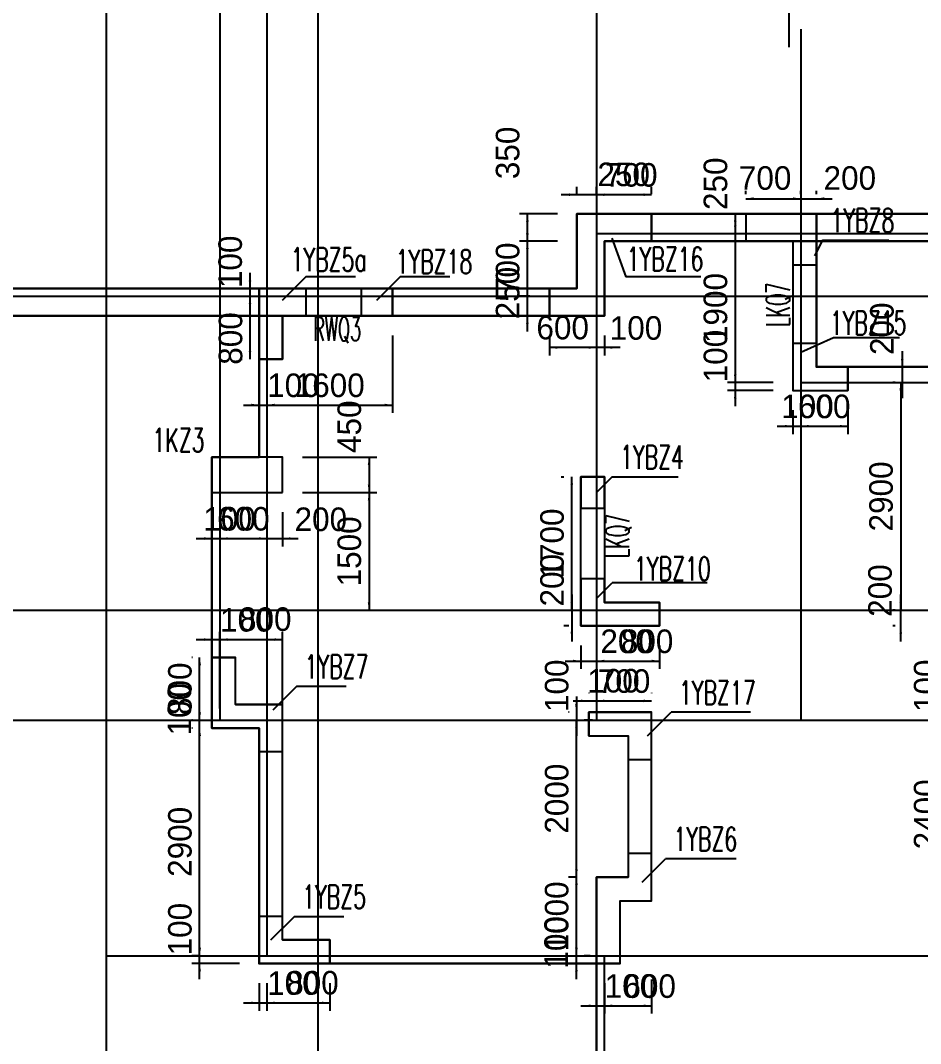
# Model space of a CAD drawing. Extents: x 19107 to 699106, y -67310 to 245688.
# Drawn here: x 600968 to 612435, y 221119 to 234151 of the extents above; entities that cross this region are included whole.
import ezdxf
from ezdxf.enums import TextEntityAlignment as Align

# ---------------------------------------------------------------- set-up
doc = ezdxf.new("R2010")
doc.units = 0
doc.header["$LTSCALE"] = 100
doc.header["$MEASUREMENT"] = 0
for name, color, linetype in [('b边缘构件', 235, 'Continuous'), ('DOTE', 253, 'Continuous'), ('Q-TEXT', 2, 'Continuous'), ('WALL', 3, 'Continuous'), ('wall-主楼', 2, 'Continuous'), ('小尺寸', 4, 'Continuous')]:
    doc.layers.add(name, color=color, linetype=linetype)
doc.layers.add('Select Column Frame Line', color=7, linetype='Continuous', lineweight=0)
doc.layers.add('Select Column Frame Position', color=7, linetype='Continuous', lineweight=0)
doc.styles.get("Standard").update_dxf_attribs({"font": 'standard'})
doc.styles.add('汉字', font='汉字')
doc.dimstyles.get("Standard").update_dxf_attribs({"dimtxt": 300, "dimasz": 100, "dimexe": 100, "dimexo": 250, "dimgap": 100, "dimtad": 0, "dimtoh": 1, "dimdec": 0, "dimdsep": 46, "dimcen": 0.09, "dimclrt": 7, "dimadec": 0, "dimazin": 0, "dimtfac": 1, "dimtdec": 4, "dimtofl": 0, "dimtmove": 0, "dimatfit": 3, "dimfxl": 1, "dimtolj": 1, "dimtzin": 0, "dimarcsym": 0})

# ---------------------------------------------------------------- blocks, each defined once
blk = doc.blocks.new('*D2886')
at = {"layer": '小尺寸', "color": 0, "linetype": 'ByBlock', "lineweight": -2}
for p, q in [((608058, 223238), (607951, 223238)), ((608051, 222238), (608051, 223238)), ((608227, 222238), (608151, 222238))]:
    blk.add_line(p, q, dxfattribs=at)
for points in [[(608051, 223238), (608068, 223138), (608034, 223138)], [(608051, 222238), (608034, 222338), (608068, 222338)]]:
    blk.add_solid(points, dxfattribs=at)
at = {"layer": '小尺寸', "color": 7, "linetype": 'Continuous', "lineweight": -2, "insert": (607801, 222738), "char_height": 300, "width": 690, "attachment_point": 5, "rotation": 90, "style": '汉字'}
blk.add_mtext('1000', dxfattribs=at)
blk = doc.blocks.new('*D595')
at = {"layer": '小尺寸', "color": 0, "linetype": 'ByBlock', "lineweight": -2}
for p, q in [((608408, 221888), (608408, 221500)), ((609008, 221934), (609008, 221500)), ((608408, 221600), (609008, 221600))]:
    blk.add_line(p, q, dxfattribs=at)
for points in [[(608408, 221600), (608508, 221616), (608508, 221583)], [(609008, 221600), (608908, 221583), (608908, 221616)]]:
    blk.add_solid(points, dxfattribs=at)
at = {"layer": '小尺寸', "color": 7, "linetype": 'Continuous', "lineweight": -2, "insert": (608984, 221848), "char_height": 300, "width": 556.67, "attachment_point": 5, "style": '汉字'}
blk.add_mtext('600', dxfattribs=at)
blk = doc.blocks.new('*D924')
at = {"layer": '小尺寸', "color": 0, "linetype": 'ByBlock', "lineweight": -2}
for p, q in [((608308, 225588), (608308, 225584)), ((608308, 225484), (609008, 225484)), ((609008, 225588), (609008, 225584))]:
    blk.add_line(p, q, dxfattribs=at)
for points in [[(608308, 225484), (608408, 225500), (608408, 225467)], [(609008, 225484), (608908, 225467), (608908, 225500)]]:
    blk.add_solid(points, dxfattribs=at)
at = {"layer": '小尺寸', "color": 7, "linetype": 'Continuous', "lineweight": -2, "insert": (608658, 225734), "char_height": 300, "width": 566.67, "attachment_point": 5, "style": '汉字'}
blk.add_mtext('700', dxfattribs=at)
blk = doc.blocks.new('*D5247')
at = {"layer": '小尺寸', "color": 0, "linetype": 'ByBlock', "lineweight": -2}
for p, q in [((604008, 221888), (604008, 221537)), ((604108, 221888), (604108, 221537)), ((603808, 221637), (604308, 221637))]:
    blk.add_line(p, q, dxfattribs=at)
for points in [[(604008, 221637), (603908, 221620), (603908, 221653)], [(604108, 221637), (604208, 221653), (604208, 221620)]]:
    blk.add_solid(points, dxfattribs=at)
at = {"layer": '小尺寸', "color": 7, "linetype": 'Continuous', "lineweight": -2, "insert": (604446, 221887), "char_height": 300, "width": 476.67, "attachment_point": 5, "style": '汉字'}
blk.add_mtext('100', dxfattribs=at)
blk = doc.blocks.new('*D277')
at = {"layer": '小尺寸', "color": 0, "linetype": 'ByBlock', "lineweight": -2}
for p, q in [((604108, 221888), (604108, 221537)), ((604908, 221888), (604908, 221537)), ((604108, 221637), (604908, 221637))]:
    blk.add_line(p, q, dxfattribs=at)
for points in [[(604108, 221637), (604208, 221653), (604208, 221620)], [(604908, 221637), (604808, 221620), (604808, 221653)]]:
    blk.add_solid(points, dxfattribs=at)
at = {"layer": '小尺寸', "color": 7, "linetype": 'Continuous', "lineweight": -2, "insert": (604688, 221891), "char_height": 300, "width": 566.67, "attachment_point": 5, "style": '汉字'}
blk.add_mtext('800', dxfattribs=at)
blk = doc.blocks.new('*D3242')
at = {"layer": '小尺寸', "color": 0, "linetype": 'ByBlock', "lineweight": -2}
for p, q in [((603408, 227888), (603408, 227451)), ((603508, 227888), (603508, 227451)), ((603208, 227551), (603708, 227551))]:
    blk.add_line(p, q, dxfattribs=at)
for points in [[(603408, 227551), (603308, 227535), (603308, 227568)], [(603508, 227551), (603608, 227568), (603608, 227535)]]:
    blk.add_solid(points, dxfattribs=at)
at = {"layer": '小尺寸', "color": 7, "linetype": 'Continuous', "lineweight": -2, "insert": (603632, 227801), "char_height": 300, "width": 476.67, "attachment_point": 5, "style": '汉字'}
blk.add_mtext('100', dxfattribs=at)
blk = doc.blocks.new('*D3566')
at = {"layer": '小尺寸', "color": 0, "linetype": 'ByBlock', "lineweight": -2}
for p, q in [((603508, 227888), (603508, 227451)), ((604108, 227888), (604108, 227451)), ((603508, 227551), (604108, 227551))]:
    blk.add_line(p, q, dxfattribs=at)
for points in [[(603508, 227551), (603608, 227568), (603608, 227535)], [(604108, 227551), (604008, 227535), (604008, 227568)]]:
    blk.add_solid(points, dxfattribs=at)
at = {"layer": '小尺寸', "color": 7, "linetype": 'Continuous', "lineweight": -2, "insert": (603808, 227801), "char_height": 300, "width": 556.67, "attachment_point": 5, "style": '汉字'}
blk.add_mtext('600', dxfattribs=at)
blk = doc.blocks.new('*D3907')
at = {"layer": '小尺寸', "color": 0, "linetype": 'ByBlock', "lineweight": -2}
for p, q in [((604108, 227888), (604108, 227451)), ((604308, 227888), (604308, 227451)), ((603908, 227551), (604508, 227551))]:
    blk.add_line(p, q, dxfattribs=at)
for points in [[(604108, 227551), (604008, 227535), (604008, 227568)], [(604308, 227551), (604408, 227568), (604408, 227535)]]:
    blk.add_solid(points, dxfattribs=at)
at = {"layer": '小尺寸', "color": 7, "linetype": 'Continuous', "lineweight": -2, "insert": (604795, 227795), "char_height": 300, "width": 566.67, "attachment_point": 5, "style": '汉字'}
blk.add_mtext('200', dxfattribs=at)
blk = doc.blocks.new('*D4242')
at = {"layer": '小尺寸', "color": 0, "linetype": 'ByBlock', "lineweight": -2}
for p, q in [((603892, 230938), (603892, 230438)), ((603758, 230738), (603792, 230738)), ((603758, 230638), (603792, 230638))]:
    blk.add_line(p, q, dxfattribs=at)
for points in [[(603892, 230738), (603876, 230838), (603909, 230838)], [(603892, 230638), (603909, 230538), (603876, 230538)]]:
    blk.add_solid(points, dxfattribs=at)
at = {"layer": '小尺寸', "color": 7, "linetype": 'Continuous', "lineweight": -2, "insert": (603642, 231076), "char_height": 300, "width": 476.67, "attachment_point": 5, "rotation": 90, "style": '汉字'}
blk.add_mtext('100', dxfattribs=at)
blk = doc.blocks.new('*D1936')
at = {"layer": '小尺寸', "color": 0, "linetype": 'ByBlock', "lineweight": -2}
for p, q in [((603758, 230638), (603792, 230638)), ((603892, 230638), (603892, 229838)), ((603758, 229838), (603792, 229838))]:
    blk.add_line(p, q, dxfattribs=at)
for points in [[(603892, 230638), (603909, 230538), (603876, 230538)], [(603892, 229838), (603876, 229938), (603909, 229938)]]:
    blk.add_solid(points, dxfattribs=at)
at = {"layer": '小尺寸', "color": 7, "linetype": 'Continuous', "lineweight": -2, "insert": (603646, 230100), "char_height": 300, "width": 566.67, "attachment_point": 5, "rotation": 90, "style": '汉字'}
blk.add_mtext('800', dxfattribs=at)
blk = doc.blocks.new('*D2269')
at = {"layer": '小尺寸', "color": 0, "linetype": 'ByBlock', "lineweight": -2}
for p, q in [((604008, 229588), (604008, 229152)), ((604108, 229588), (604108, 229152)), ((603808, 229252), (604308, 229252))]:
    blk.add_line(p, q, dxfattribs=at)
for points in [[(604008, 229252), (603908, 229236), (603908, 229269)], [(604108, 229252), (604208, 229269), (604208, 229236)]]:
    blk.add_solid(points, dxfattribs=at)
at = {"layer": '小尺寸', "color": 7, "linetype": 'Continuous', "lineweight": -2, "insert": (604446, 229502), "char_height": 300, "width": 476.67, "attachment_point": 5, "style": '汉字'}
blk.add_mtext('100', dxfattribs=at)
blk = doc.blocks.new('*D2585')
at = {"layer": '小尺寸', "color": 0, "linetype": 'ByBlock', "lineweight": -2}
for p, q in [((605708, 230138), (605708, 229152)), ((604108, 229588), (604108, 229152)), ((604108, 229252), (605708, 229252))]:
    blk.add_line(p, q, dxfattribs=at)
for points in [[(604108, 229252), (604208, 229269), (604208, 229236)], [(605708, 229252), (605608, 229236), (605608, 229269)]]:
    blk.add_solid(points, dxfattribs=at)
at = {"layer": '小尺寸', "color": 7, "linetype": 'Continuous', "lineweight": -2, "insert": (604908, 229502), "char_height": 300, "width": 685, "attachment_point": 5, "style": '汉字'}
blk.add_mtext('1600', dxfattribs=at)
blk = doc.blocks.new('*D2906')
at = {"layer": '小尺寸', "color": 0, "linetype": 'ByBlock', "lineweight": -2}
for p, q in [((608308, 230138), (608308, 229885)), ((608408, 230138), (608408, 229885)), ((608608, 229985), (608108, 229985))]:
    blk.add_line(p, q, dxfattribs=at)
for points in [[(608308, 229985), (608208, 229968), (608208, 230002)], [(608408, 229985), (608508, 230002), (608508, 229968)]]:
    blk.add_solid(points, dxfattribs=at)
at = {"layer": '小尺寸', "color": 7, "linetype": 'Continuous', "lineweight": -2, "insert": (608810, 230232), "char_height": 300, "width": 476.67, "attachment_point": 5, "style": '汉字'}
blk.add_mtext('100', dxfattribs=at)
blk = doc.blocks.new('*D611')
at = {"layer": '小尺寸', "color": 0, "linetype": 'ByBlock', "lineweight": -2}
for p, q in [((607708, 230138), (607708, 229885)), ((608308, 230138), (608308, 229885)), ((608308, 229985), (607708, 229985))]:
    blk.add_line(p, q, dxfattribs=at)
for points in [[(607708, 229985), (607808, 230002), (607808, 229968)], [(608308, 229985), (608208, 229968), (608208, 230002)]]:
    blk.add_solid(points, dxfattribs=at)
at = {"layer": '小尺寸', "color": 7, "linetype": 'Continuous', "lineweight": -2, "insert": (607876, 230237), "char_height": 300, "width": 556.67, "attachment_point": 5, "style": '汉字'}
blk.add_mtext('600', dxfattribs=at)
blk = doc.blocks.new('*D945')
at = {"layer": '小尺寸', "color": 0, "linetype": 'ByBlock', "lineweight": -2}
for p, q in [((607426, 230188), (607426, 230838)), ((607458, 230638), (607326, 230638)), ((607458, 230388), (607326, 230388))]:
    blk.add_line(p, q, dxfattribs=at)
for points in [[(607426, 230638), (607409, 230738), (607443, 230738)], [(607426, 230388), (607443, 230288), (607409, 230288)]]:
    blk.add_solid(points, dxfattribs=at)
at = {"layer": '小尺寸', "color": 7, "linetype": 'Continuous', "lineweight": -2, "insert": (607176, 230678), "char_height": 300, "width": 566.67, "attachment_point": 5, "rotation": 90, "style": '汉字'}
blk.add_mtext('250', dxfattribs=at)
blk = doc.blocks.new('*D1285')
at = {"layer": '小尺寸', "color": 0, "linetype": 'ByBlock', "lineweight": -2}
for p, q in [((607808, 231338), (607326, 231338)), ((607426, 230638), (607426, 231338)), ((607458, 230638), (607326, 230638))]:
    blk.add_line(p, q, dxfattribs=at)
for points in [[(607426, 231338), (607443, 231238), (607409, 231238)], [(607426, 230638), (607409, 230738), (607443, 230738)]]:
    blk.add_solid(points, dxfattribs=at)
at = {"layer": '小尺寸', "color": 7, "linetype": 'Continuous', "lineweight": -2, "insert": (607176, 230988), "char_height": 300, "width": 566.67, "attachment_point": 5, "rotation": 90, "style": '汉字'}
blk.add_mtext('700', dxfattribs=at)
blk = doc.blocks.new('*D1605')
at = {"layer": '小尺寸', "color": 0, "linetype": 'ByBlock', "lineweight": -2}
for p, q in [((608058, 231938), (608058, 232032)), ((608308, 231938), (608308, 232032)), ((607858, 231932), (608508, 231932))]:
    blk.add_line(p, q, dxfattribs=at)
for points in [[(608058, 231932), (607958, 231915), (607958, 231948)], [(608308, 231932), (608408, 231948), (608408, 231915)]]:
    blk.add_solid(points, dxfattribs=at)
at = {"layer": '小尺寸', "color": 7, "linetype": 'Continuous', "lineweight": -2, "insert": (608653, 232189), "char_height": 300, "width": 566.67, "attachment_point": 5, "style": '汉字'}
blk.add_mtext('250', dxfattribs=at)
blk = doc.blocks.new('*D4592')
at = {"layer": '小尺寸', "color": 0, "linetype": 'ByBlock', "lineweight": -2}
for p, q in [((608308, 231938), (608308, 232032)), ((609008, 231938), (609008, 232032)), ((608308, 231932), (609008, 231932))]:
    blk.add_line(p, q, dxfattribs=at)
for points in [[(608308, 231932), (608408, 231948), (608408, 231915)], [(609008, 231932), (608908, 231915), (608908, 231948)]]:
    blk.add_solid(points, dxfattribs=at)
at = {"layer": '小尺寸', "color": 7, "linetype": 'Continuous', "lineweight": -2, "insert": (608750, 232182), "char_height": 300, "width": 566.67, "attachment_point": 5, "style": '汉字'}
blk.add_mtext('700', dxfattribs=at)
blk = doc.blocks.new('*D4931')
at = {"layer": '小尺寸', "color": 0, "linetype": 'ByBlock', "lineweight": -2}
for p, q in [((610808, 229188), (610808, 228883)), ((610908, 229188), (610908, 228883)), ((610608, 228983), (611108, 228983))]:
    blk.add_line(p, q, dxfattribs=at)
for points in [[(610808, 228983), (610708, 228966), (610708, 228999)], [(610908, 228983), (611008, 228999), (611008, 228966)]]:
    blk.add_solid(points, dxfattribs=at)
at = {"layer": '小尺寸', "color": 7, "linetype": 'Continuous', "lineweight": -2, "insert": (610994, 229233), "char_height": 300, "width": 476.67, "attachment_point": 5, "style": '汉字'}
blk.add_mtext('100', dxfattribs=at)
blk = doc.blocks.new('*D5258')
at = {"layer": '小尺寸', "color": 0, "linetype": 'ByBlock', "lineweight": -2}
for p, q in [((610908, 229188), (610908, 228883)), ((611508, 229188), (611508, 228883)), ((610908, 228983), (611508, 228983))]:
    blk.add_line(p, q, dxfattribs=at)
for points in [[(610908, 228983), (611008, 228999), (611008, 228966)], [(611508, 228983), (611408, 228966), (611408, 228999)]]:
    blk.add_solid(points, dxfattribs=at)
at = {"layer": '小尺寸', "color": 7, "linetype": 'Continuous', "lineweight": -2, "insert": (611208, 229233), "char_height": 300, "width": 556.67, "attachment_point": 5, "style": '汉字'}
blk.add_mtext('600', dxfattribs=at)
blk = doc.blocks.new('*D286')
at = {"layer": '小尺寸', "color": 0, "linetype": 'ByBlock', "lineweight": -2}
for p, q in [((610208, 231938), (610208, 231981)), ((610908, 231938), (610908, 231981)), ((610208, 231881), (610908, 231881))]:
    blk.add_line(p, q, dxfattribs=at)
for points in [[(610208, 231881), (610308, 231898), (610308, 231865)], [(610908, 231881), (610808, 231865), (610808, 231898)]]:
    blk.add_solid(points, dxfattribs=at)
at = {"layer": '小尺寸', "color": 7, "linetype": 'Continuous', "lineweight": -2, "insert": (610455, 232142), "char_height": 300, "width": 566.67, "attachment_point": 5, "style": '汉字'}
blk.add_mtext('700', dxfattribs=at)
blk = doc.blocks.new('*D3255')
at = {"layer": '小尺寸', "color": 0, "linetype": 'ByBlock', "lineweight": -2}
for p, q in [((610908, 231938), (610908, 231981)), ((611108, 231938), (611108, 231981)), ((610708, 231881), (611308, 231881))]:
    blk.add_line(p, q, dxfattribs=at)
for points in [[(610908, 231881), (610808, 231865), (610808, 231898)], [(611108, 231881), (611208, 231898), (611208, 231865)]]:
    blk.add_solid(points, dxfattribs=at)
at = {"layer": '小尺寸', "color": 7, "linetype": 'Continuous', "lineweight": -2, "insert": (611534, 232142), "char_height": 300, "width": 566.67, "attachment_point": 5, "style": '汉字'}
blk.add_mtext('200', dxfattribs=at)
blk = doc.blocks.new('*D4255')
at = {"layer": '小尺寸', "color": 0, "linetype": 'ByBlock', "lineweight": -2}
for p, q in [((612202, 229938), (612202, 229338)), ((612112, 229738), (612102, 229738)), ((612112, 229538), (612102, 229538))]:
    blk.add_line(p, q, dxfattribs=at)
for points in [[(612202, 229738), (612185, 229838), (612218, 229838)], [(612202, 229538), (612218, 229438), (612185, 229438)]]:
    blk.add_solid(points, dxfattribs=at)
at = {"layer": '小尺寸', "color": 7, "linetype": 'Continuous', "lineweight": -2, "insert": (611945, 230224), "char_height": 300, "width": 566.67, "attachment_point": 5, "rotation": 90, "style": '汉字'}
blk.add_mtext('200', dxfattribs=at)
blk = doc.blocks.new('*D2596')
at = {"layer": '小尺寸', "color": 0, "linetype": 'ByBlock', "lineweight": -2}
for p, q in [((612183, 226238), (612183, 226838)), ((612112, 226638), (612083, 226638)), ((612112, 226438), (612083, 226438))]:
    blk.add_line(p, q, dxfattribs=at)
for points in [[(612183, 226638), (612166, 226738), (612200, 226738)], [(612183, 226438), (612200, 226338), (612166, 226338)]]:
    blk.add_solid(points, dxfattribs=at)
at = {"layer": '小尺寸', "color": 7, "linetype": 'Continuous', "lineweight": -2, "insert": (611920, 226889), "char_height": 300, "width": 566.67, "attachment_point": 5, "rotation": 90, "style": '汉字'}
blk.add_mtext('200', dxfattribs=at)
blk = doc.blocks.new('*D3505')
at = {"layer": '小尺寸', "color": 0, "linetype": 'ByBlock', "lineweight": -2}
for p, q in [((603251, 221938), (603251, 222438)), ((603258, 222238), (603151, 222238)), ((603758, 222138), (603151, 222138))]:
    blk.add_line(p, q, dxfattribs=at)
for points in [[(603251, 222238), (603234, 222338), (603268, 222338)], [(603251, 222138), (603268, 222038), (603234, 222038)]]:
    blk.add_solid(points, dxfattribs=at)
at = {"layer": '小尺寸', "color": 7, "linetype": 'Continuous', "lineweight": -2, "insert": (603001, 222576), "char_height": 300, "width": 476.67, "attachment_point": 5, "rotation": 90, "style": '汉字'}
blk.add_mtext('100', dxfattribs=at)
blk = doc.blocks.new('*D3843')
at = {"layer": '小尺寸', "color": 0, "linetype": 'ByBlock', "lineweight": -2}
for p, q in [((603158, 225138), (603151, 225138)), ((603251, 222238), (603251, 225138)), ((603258, 222238), (603151, 222238))]:
    blk.add_line(p, q, dxfattribs=at)
for points in [[(603251, 225138), (603268, 225038), (603234, 225038)], [(603251, 222238), (603234, 222338), (603268, 222338)]]:
    blk.add_solid(points, dxfattribs=at)
at = {"layer": '小尺寸', "color": 7, "linetype": 'Continuous', "lineweight": -2, "insert": (603001, 223688), "char_height": 300, "width": 775, "attachment_point": 5, "rotation": 90, "style": '汉字'}
blk.add_mtext('2900', dxfattribs=at)
blk = doc.blocks.new('*D4173')
at = {"layer": '小尺寸', "color": 0, "linetype": 'ByBlock', "lineweight": -2}
for p, q in [((603251, 224938), (603251, 225438)), ((603158, 225238), (603151, 225238)), ((603158, 225138), (603151, 225138))]:
    blk.add_line(p, q, dxfattribs=at)
for points in [[(603251, 225238), (603234, 225338), (603268, 225338)], [(603251, 225138), (603268, 225038), (603234, 225038)]]:
    blk.add_solid(points, dxfattribs=at)
at = {"layer": '小尺寸', "color": 7, "linetype": 'Continuous', "lineweight": -2, "insert": (602995, 225377), "char_height": 300, "width": 476.67, "attachment_point": 5, "rotation": 90, "style": '汉字'}
blk.add_mtext('100', dxfattribs=at)
blk = doc.blocks.new('*D1867')
at = {"layer": '小尺寸', "color": 0, "linetype": 'ByBlock', "lineweight": -2}
for p, q in [((603158, 226038), (603151, 226038)), ((603251, 225238), (603251, 226038)), ((603158, 225238), (603151, 225238))]:
    blk.add_line(p, q, dxfattribs=at)
for points in [[(603251, 226038), (603268, 225938), (603234, 225938)], [(603251, 225238), (603234, 225338), (603268, 225338)]]:
    blk.add_solid(points, dxfattribs=at)
at = {"layer": '小尺寸', "color": 7, "linetype": 'Continuous', "lineweight": -2, "insert": (603001, 225638), "char_height": 300, "width": 566.67, "attachment_point": 5, "rotation": 90, "style": '汉字'}
blk.add_mtext('800', dxfattribs=at)
blk = doc.blocks.new('*D2203')
at = {"layer": '小尺寸', "color": 0, "linetype": 'ByBlock', "lineweight": -2}
for p, q in [((603208, 226264), (603708, 226264)), ((603408, 226288), (603408, 226364)), ((603508, 225388), (603508, 226364))]:
    blk.add_line(p, q, dxfattribs=at)
for points in [[(603408, 226264), (603308, 226248), (603308, 226281)], [(603508, 226264), (603608, 226281), (603608, 226248)]]:
    blk.add_solid(points, dxfattribs=at)
at = {"layer": '小尺寸', "color": 7, "linetype": 'Continuous', "lineweight": -2, "insert": (603846, 226514), "char_height": 300, "width": 476.67, "attachment_point": 5, "style": '汉字'}
blk.add_mtext('100', dxfattribs=at)
blk = doc.blocks.new('*D2516')
at = {"layer": '小尺寸', "color": 0, "linetype": 'ByBlock', "lineweight": -2}
for p, q in [((603508, 225388), (603508, 226364)), ((603508, 226264), (604308, 226264)), ((604308, 225388), (604308, 226364))]:
    blk.add_line(p, q, dxfattribs=at)
for points in [[(603508, 226264), (603608, 226281), (603608, 226248)], [(604308, 226264), (604208, 226248), (604208, 226281)]]:
    blk.add_solid(points, dxfattribs=at)
at = {"layer": '小尺寸', "color": 7, "linetype": 'Continuous', "lineweight": -2, "insert": (604087, 226523), "char_height": 300, "width": 566.67, "attachment_point": 5, "style": '汉字'}
blk.add_mtext('800', dxfattribs=at)
blk = doc.blocks.new('*D2842')
at = {"layer": '小尺寸', "color": 0, "linetype": 'ByBlock', "lineweight": -2}
for p, q in [((608051, 221938), (608051, 222438)), ((608227, 222238), (608151, 222238)), ((608058, 222138), (607951, 222138))]:
    blk.add_line(p, q, dxfattribs=at)
for points in [[(608051, 222238), (608034, 222338), (608068, 222338)], [(608051, 222138), (608068, 222038), (608034, 222038)]]:
    blk.add_solid(points, dxfattribs=at)
at = {"layer": '小尺寸', "color": 7, "linetype": 'Continuous', "lineweight": -2, "insert": (607794, 222408), "char_height": 300, "width": 476.67, "attachment_point": 5, "rotation": 90, "style": '汉字'}
blk.add_mtext('100', dxfattribs=at)
blk = doc.blocks.new('*D547')
at = {"layer": '小尺寸', "color": 0, "linetype": 'ByBlock', "lineweight": -2}
for p, q in [((608051, 223238), (608051, 225238)), ((608257, 225238), (608151, 225238)), ((608058, 223238), (607951, 223238))]:
    blk.add_line(p, q, dxfattribs=at)
for points in [[(608051, 225238), (608068, 225138), (608034, 225138)], [(608051, 223238), (608034, 223338), (608068, 223338)]]:
    blk.add_solid(points, dxfattribs=at)
at = {"layer": '小尺寸', "color": 7, "linetype": 'Continuous', "lineweight": -2, "insert": (607801, 224238), "char_height": 300, "width": 780, "attachment_point": 5, "rotation": 90, "style": '汉字'}
blk.add_mtext('2000', dxfattribs=at)
blk = doc.blocks.new('*D880')
at = {"layer": '小尺寸', "color": 0, "linetype": 'ByBlock', "lineweight": -2}
for p, q in [((607858, 228338), (607892, 228338)), ((607992, 226638), (607992, 228338)), ((607853, 226638), (607892, 226638))]:
    blk.add_line(p, q, dxfattribs=at)
for points in [[(607992, 228338), (608008, 228238), (607975, 228238)], [(607992, 226638), (607975, 226738), (608008, 226738)]]:
    blk.add_solid(points, dxfattribs=at)
at = {"layer": '小尺寸', "color": 7, "linetype": 'Continuous', "lineweight": -2, "insert": (607742, 227488), "char_height": 300, "width": 690, "attachment_point": 5, "rotation": 90, "style": '汉字'}
blk.add_mtext('1700', dxfattribs=at)
blk = doc.blocks.new('*D1205')
at = {"layer": '小尺寸', "color": 0, "linetype": 'ByBlock', "lineweight": -2}
for p, q in [((609958, 231688), (609974, 231688)), ((610074, 231688), (610074, 231438)), ((609958, 231438), (609974, 231438))]:
    blk.add_line(p, q, dxfattribs=at)
for points in [[(610074, 231688), (610091, 231588), (610058, 231588)], [(610074, 231438), (610058, 231538), (610091, 231538)]]:
    blk.add_solid(points, dxfattribs=at)
at = {"layer": '小尺寸', "color": 7, "linetype": 'Continuous', "lineweight": -2, "insert": (609824, 232071), "char_height": 300, "width": 566.67, "attachment_point": 5, "rotation": 90, "style": '汉字'}
blk.add_mtext('250', dxfattribs=at)
blk = doc.blocks.new('*D1548')
at = {"layer": '小尺寸', "color": 0, "linetype": 'ByBlock', "lineweight": -2}
for p, q in [((609958, 231438), (609974, 231438)), ((610074, 231438), (610074, 229538)), ((610159, 229538), (609974, 229538))]:
    blk.add_line(p, q, dxfattribs=at)
for points in [[(610074, 231438), (610091, 231338), (610058, 231338)], [(610074, 229538), (610058, 229638), (610091, 229638)]]:
    blk.add_solid(points, dxfattribs=at)
at = {"layer": '小尺寸', "color": 7, "linetype": 'Continuous', "lineweight": -2, "insert": (609824, 230488), "char_height": 300, "width": 685, "attachment_point": 5, "rotation": 90, "style": '汉字'}
blk.add_mtext('1900', dxfattribs=at)
blk = doc.blocks.new('*D4528')
at = {"layer": '小尺寸', "color": 0, "linetype": 'ByBlock', "lineweight": -2}
for p, q in [((610074, 229738), (610074, 229238)), ((610558, 229538), (609974, 229538)), ((610558, 229438), (609974, 229438))]:
    blk.add_line(p, q, dxfattribs=at)
for points in [[(610074, 229538), (610058, 229638), (610091, 229638)], [(610074, 229438), (610091, 229338), (610058, 229338)]]:
    blk.add_solid(points, dxfattribs=at)
at = {"layer": '小尺寸', "color": 7, "linetype": 'Continuous', "lineweight": -2, "insert": (609824, 229876), "char_height": 300, "width": 476.67, "attachment_point": 5, "rotation": 90, "style": '汉字'}
blk.add_mtext('100', dxfattribs=at)
blk = doc.blocks.new('*D4863')
at = {"layer": '小尺寸', "color": 0, "linetype": 'ByBlock', "lineweight": -2}
for p, q in [((608308, 221888), (608308, 221500)), ((608408, 221888), (608408, 221500)), ((608108, 221600), (608608, 221600))]:
    blk.add_line(p, q, dxfattribs=at)
for points in [[(608308, 221600), (608208, 221583), (608208, 221616)], [(608408, 221600), (608508, 221616), (608508, 221583)]]:
    blk.add_solid(points, dxfattribs=at)
at = {"layer": '小尺寸', "color": 7, "linetype": 'Continuous', "lineweight": -2, "insert": (608746, 221850), "char_height": 300, "width": 476.67, "attachment_point": 5, "style": '汉字'}
blk.add_mtext('100', dxfattribs=at)
blk = doc.blocks.new('*D5196')
at = {"layer": '小尺寸', "color": 0, "linetype": 'ByBlock', "lineweight": -2}
for p, q in [((608008, 225484), (608508, 225484)), ((608208, 225588), (608208, 225584)), ((608308, 225588), (608308, 225584))]:
    blk.add_line(p, q, dxfattribs=at)
for points in [[(608208, 225484), (608108, 225467), (608108, 225500)], [(608308, 225484), (608408, 225500), (608408, 225467)]]:
    blk.add_solid(points, dxfattribs=at)
at = {"layer": '小尺寸', "color": 7, "linetype": 'Continuous', "lineweight": -2, "insert": (608523, 225738), "char_height": 300, "width": 476.67, "attachment_point": 5, "style": '汉字'}
blk.add_mtext('100', dxfattribs=at)
blk = doc.blocks.new('*D218')
at = {"layer": '小尺寸', "color": 0, "linetype": 'ByBlock', "lineweight": -2}
for p, q in [((608051, 225538), (608051, 225038)), ((607958, 225338), (607951, 225338)), ((607801, 225238), (607951, 225238))]:
    blk.add_line(p, q, dxfattribs=at)
for points in [[(608051, 225338), (608034, 225438), (608068, 225438)], [(608051, 225238), (608068, 225138), (608034, 225138)]]:
    blk.add_solid(points, dxfattribs=at)
at = {"layer": '小尺寸', "color": 7, "linetype": 'Continuous', "lineweight": -2, "insert": (607801, 225676), "char_height": 300, "width": 476.67, "attachment_point": 5, "rotation": 90, "style": '汉字'}
blk.add_mtext('100', dxfattribs=at)
blk = doc.blocks.new('*D3856')
at = {"layer": '小尺寸', "color": 0, "linetype": 'ByBlock', "lineweight": -2}
for p, q in [((612752, 225538), (612752, 225038)), ((612858, 225338), (612652, 225338)), ((612858, 225238), (612652, 225238))]:
    blk.add_line(p, q, dxfattribs=at)
for points in [[(612752, 225338), (612735, 225438), (612768, 225438)], [(612752, 225238), (612768, 225138), (612735, 225138)]]:
    blk.add_solid(points, dxfattribs=at)
at = {"layer": '小尺寸', "color": 7, "linetype": 'Continuous', "lineweight": -2, "insert": (612502, 225676), "char_height": 300, "width": 476.67, "attachment_point": 5, "rotation": 90, "style": '汉字'}
blk.add_mtext('100', dxfattribs=at)
blk = doc.blocks.new('*D4187')
at = {"layer": '小尺寸', "color": 0, "linetype": 'ByBlock', "lineweight": -2}
for p, q in [((612858, 225238), (612652, 225238)), ((612752, 225238), (612752, 222838)), ((613308, 222838), (612652, 222838))]:
    blk.add_line(p, q, dxfattribs=at)
for points in [[(612752, 225238), (612768, 225138), (612735, 225138)], [(612752, 222838), (612735, 222938), (612768, 222938)]]:
    blk.add_solid(points, dxfattribs=at)
at = {"layer": '小尺寸', "color": 7, "linetype": 'Continuous', "lineweight": -2, "insert": (612502, 224038), "char_height": 300, "width": 785, "attachment_point": 5, "rotation": 90, "style": '汉字'}
blk.add_mtext('2400', dxfattribs=at)
blk = doc.blocks.new('*D4824')
at = {"layer": '小尺寸', "color": 0, "linetype": 'ByBlock', "lineweight": -2}
for p, q in [((612112, 229538), (612083, 229538)), ((612183, 229538), (612183, 226639)), ((612112, 226639), (612083, 226639))]:
    blk.add_line(p, q, dxfattribs=at)
for points in [[(612183, 229538), (612200, 229438), (612166, 229438)], [(612183, 226639), (612166, 226739), (612200, 226739)]]:
    blk.add_solid(points, dxfattribs=at)
at = {"layer": '小尺寸', "color": 7, "linetype": 'Continuous', "lineweight": -2, "insert": (611933, 228088), "char_height": 300, "width": 775, "attachment_point": 5, "rotation": 90, "style": '汉字'}
blk.add_mtext('2900', dxfattribs=at)
blk = doc.blocks.new('*D5171')
at = {"layer": '小尺寸', "color": 0, "linetype": 'ByBlock', "lineweight": -2}
for p, q in [((608108, 226188), (608108, 225891)), ((608308, 226188), (608308, 225891)), ((607908, 225991), (608508, 225991))]:
    blk.add_line(p, q, dxfattribs=at)
for points in [[(608108, 225991), (608008, 225975), (608008, 226008)], [(608308, 225991), (608408, 226008), (608408, 225975)]]:
    blk.add_solid(points, dxfattribs=at)
at = {"layer": '小尺寸', "color": 7, "linetype": 'Continuous', "lineweight": -2, "insert": (608691, 226241), "char_height": 300, "width": 566.67, "attachment_point": 5, "style": '汉字'}
blk.add_mtext('200', dxfattribs=at)
blk = doc.blocks.new('*D193')
at = {"layer": '小尺寸', "color": 0, "linetype": 'ByBlock', "lineweight": -2}
for p, q in [((608308, 226188), (608308, 225891)), ((609108, 226188), (609108, 225891)), ((608308, 225991), (609108, 225991))]:
    blk.add_line(p, q, dxfattribs=at)
for points in [[(608308, 225991), (608408, 226008), (608408, 225975)], [(609108, 225991), (609008, 225975), (609008, 226008)]]:
    blk.add_solid(points, dxfattribs=at)
at = {"layer": '小尺寸', "color": 7, "linetype": 'Continuous', "lineweight": -2, "insert": (608951, 226241), "char_height": 300, "width": 566.67, "attachment_point": 5, "style": '汉字'}
blk.add_mtext('800', dxfattribs=at)
blk = doc.blocks.new('*D536')
at = {"layer": '小尺寸', "color": 0, "linetype": 'ByBlock', "lineweight": -2}
for p, q in [((604562, 228588), (605509, 228588)), ((605409, 228588), (605409, 228138)), ((604562, 228138), (605509, 228138))]:
    blk.add_line(p, q, dxfattribs=at)
for points in [[(605409, 228588), (605426, 228488), (605393, 228488)], [(605409, 228138), (605393, 228238), (605426, 228238)]]:
    blk.add_solid(points, dxfattribs=at)
at = {"layer": '小尺寸', "color": 7, "linetype": 'Continuous', "lineweight": -2, "insert": (605159, 228976), "char_height": 300, "width": 576.67, "attachment_point": 5, "rotation": 90, "style": '汉字'}
blk.add_mtext('450', dxfattribs=at)
blk = doc.blocks.new('*D868')
at = {"layer": '小尺寸', "color": 0, "linetype": 'ByBlock', "lineweight": -2}
for p, q in [((604562, 228138), (605509, 228138)), ((605409, 228138), (605409, 226638)), ((605008, 226638), (605509, 226638))]:
    blk.add_line(p, q, dxfattribs=at)
for points in [[(605409, 228138), (605426, 228038), (605393, 228038)], [(605409, 226638), (605393, 226738), (605426, 226738)]]:
    blk.add_solid(points, dxfattribs=at)
at = {"layer": '小尺寸', "color": 7, "linetype": 'Continuous', "lineweight": -2, "insert": (605159, 227388), "char_height": 300, "width": 690, "attachment_point": 5, "rotation": 90, "style": '汉字'}
blk.add_mtext('1500', dxfattribs=at)
blk = doc.blocks.new('*D1197')
at = {"layer": '小尺寸', "color": 0, "linetype": 'ByBlock', "lineweight": -2}
for p, q in [((607808, 231688), (607326, 231688)), ((607426, 231338), (607426, 231688)), ((607808, 231338), (607326, 231338))]:
    blk.add_line(p, q, dxfattribs=at)
for points in [[(607426, 231688), (607443, 231588), (607409, 231588)], [(607426, 231338), (607409, 231438), (607443, 231438)]]:
    blk.add_solid(points, dxfattribs=at)
at = {"layer": '小尺寸', "color": 7, "linetype": 'Continuous', "lineweight": -2, "insert": (607176, 232464), "char_height": 300, "width": 566.67, "attachment_point": 5, "rotation": 90, "style": '汉字'}
blk.add_mtext('350', dxfattribs=at)
blk = doc.blocks.new('*D1533')
at = {"layer": '小尺寸', "color": 0, "linetype": 'ByBlock', "lineweight": -2}
for p, q in [((607992, 226838), (607992, 226238)), ((607853, 226638), (607892, 226638)), ((607953, 226438), (607892, 226438))]:
    blk.add_line(p, q, dxfattribs=at)
for points in [[(607992, 226638), (607975, 226738), (608008, 226738)], [(607992, 226438), (608008, 226338), (607975, 226338)]]:
    blk.add_solid(points, dxfattribs=at)
at = {"layer": '小尺寸', "color": 7, "linetype": 'Continuous', "lineweight": -2, "insert": (607742, 227021), "char_height": 300, "width": 566.67, "attachment_point": 5, "rotation": 90, "style": '汉字'}
blk.add_mtext('200', dxfattribs=at)

msp = doc.modelspace()

# ---------------------------------------------------------------- linework, layer by layer
at = {"color": 6, "lineweight": 30}
for points in [[(476181.3, 232428.8), (494258.1, 233154.4), (494258.1, 231537.9), (540808.1, 231537.9), (540808.1, 232387.9), (590208.1, 232387.9), (590208.1, 232187.9), (593108.1, 232187.9), (593108.1, 230737.9), (608058.1, 230737.9), (608058.1, 231687.9), (648158.1, 231687.9), (648158.1, 230737.9), (657058.1, 230737.9), (657158.1, 196187.9), (658248.2, 196187.9), (663075.9, 83077.9), (659946, 47787.8), (654318.1, 48286.9), (653832.2, 42808.4), (496133.5, 56794.9), (482757.4, 68610.1), (476181.3, 232428.8)], [(631456.8, 231337.9), (631456.8, 231687.9), (611108.1, 231687.9), (611108.1, 231337.9), (612693.4, 231337.9), (613458.1, 231337.9), (613708.1, 231337.9), (614953, 231337.9), (618258.1, 231337.9), (618258.1, 231187.9), (618758.1, 231187.9), (618758.1, 231337.9), (623058.1, 231337.9), (623058.1, 231187.9), (623558.1, 231187.9), (623558.1, 231337.9), (631458.1, 231337.9)]]:
    msp.add_lwpolyline(points, dxfattribs=at)
at = {"color": 1, "lineweight": 30}
for points in [[(652208.1, 230737.9), (648158.1, 230737.9), (648158.1, 231687.9), (645108.1, 231687.9), (645108.1, 229737.9), (642408.1, 229737.9), (642408.1, 225337.9), (631758.1, 225337.9), (631758.1, 229237.9), (624358.1, 229237.9), (624358.1, 226837.9), (623608.1, 226837.9), (623608.1, 225337.9), (613908.1, 225337.9), (613908.1, 229737.9), (611108.1, 229737.9), (611108.1, 231687.9), (608058.1, 231687.9), (608058.1, 230737.9), (604008.1, 230737.9)], [(604008.1, 230737.9), (608058.1, 230737.9), (608058.1, 231687.9), (611108.1, 231687.9), (611108.1, 231338), (608408.1, 231337.9), (608408.1, 230387.9), (604008.1, 230388.1), (604008.1, 230737.9)], [(604008.1, 230737.9), (604008.1, 228587.9), (603408.1, 228587.9), (603408.1, 225137.9), (604008.1, 225137.9), (604008.1, 222137.9), (608308.1, 222137.9), (608308.1, 217037.9), (652208.1, 217037.9)]]:
    msp.add_lwpolyline(points, dxfattribs=at)
at = {"color": 2, "lineweight": 30}
msp.add_lwpolyline([(592508.1, 230737.9), (592508.1, 230387.9), (593108.1, 230387.9), (593108.1, 230237.9), (593608.1, 230237.9), (593608.1, 230387.9), (604008.1, 230387.9), (604008.1, 230737.9), (592508.1, 230737.9)], dxfattribs=at)
at = {"layer": 'b边缘构件'}
for points in [[(608058.1, 231687.9), (609008.1, 231687.9)], [(608058.1, 230737.9), (608058.1, 231687.9)], [(609008.1, 231687.9), (609008.1, 231337.9)], [(608408.1, 231337.9), (609008.1, 231337.9)], [(608408.1, 230387.9), (608408.1, 231337.9)], [(604008.1, 229837.9), (604008.1, 230737.9)], [(605708.1, 230737.9), (605708.1, 230387.9)], [(607708.1, 230737.9), (608058.1, 230737.9)], [(607708.1, 230387.9), (607708.1, 230737.9)], [(604308.1, 229837.9), (604308.1, 230387.9)], [(607708.1, 230387.9), (608408.1, 230387.9)], [(604308.1, 229837.9), (604008.1, 229837.9)], [(611108.1, 229737.9), (611508.1, 229737.9)], [(611508.1, 229737.9), (611508.1, 229437.9)], [(610808.1, 229437.9), (611508.1, 229437.9)], [(608108.1, 228337.9), (608408.1, 228337.9)], [(608408.1, 226737.9), (609108.1, 226737.9)], [(609108.1, 226737.9), (609108.1, 226437.9)], [(608108.1, 226437.9), (609108.1, 226437.9)], [(603408.1, 225137.9), (603408.1, 226037.9)], [(603408.1, 226037.9), (603708.1, 226037.9)], [(603708.1, 225437.9), (603708.1, 226037.9)], [(603708.1, 225437.9), (604308.1, 225437.9)], [(608208.1, 225337.9), (609008.1, 225337.9)], [(608208.1, 225037.9), (608208.1, 225337.9)], [(603408.1, 225137.9), (604008.1, 225137.9)], [(608208.1, 225037.9), (608708.1, 225037.9)], [(608308.1, 223237.9), (608708.1, 223237.9)], [(608308.1, 222137.9), (608308.1, 223237.9)], [(608608.1, 222937.9), (609008.1, 222937.9)], [(608608.1, 222137.9), (608608.1, 222937.9)], [(604308.1, 222437.9), (604908.1, 222437.9)], [(604908.1, 222437.9), (604908.1, 222137.9)], [(604008.1, 222137.9), (604908.1, 222137.9)], [(608608.1, 222137.9), (608308.1, 222137.9)]]:
    msp.add_lwpolyline(points, dxfattribs=at)
at = {"layer": 'DOTE'}
for p, q in [((602058.1, 239163.1), (602058.1, 213087.9)), ((610758.1, 238913.1), (610758.1, 233811.1)), ((603508.1, 234260.7), (603508.1, 225237.9)), ((604108.1, 234260.7), (604108.1, 222237.9)), ((604758.1, 234260.7), (604758.1, 197087.9)), ((608308.1, 234260.7), (608308.1, 225237.9)), ((610908.1, 234041.4), (610908.1, 225237.9)), ((608308.1, 231437.9), (664810.3, 231437.9)), ((590108.1, 230637.9), (664810.3, 230637.9)), ((610908.1, 229537.9), (613708.1, 229537.9)), ((599084.7, 226637.9), (664768.6, 226637.9)), ((599084.7, 225237.9), (664768.6, 225237.9)), ((602058.1, 222237.9), (664768.6, 222237.9)), ((608408.1, 213087.9), (608408.1, 222237.9))]:
    msp.add_line(p, q, dxfattribs=at)
at = {"layer": 'Select Column Frame Line', "color": 200, "linetype": 'Continuous', "lineweight": -3}
for p, q in [((608501.8, 231376.2), (608681.9, 230883.9)), ((609634.7, 230883.9), (608681.9, 230883.9)), ((608308.1, 226787.9), (608508.1, 226987.9)), ((609718, 226987.9), (608508.1, 226987.9)), ((608958.1, 225037.9), (609258.1, 225337.9)), ((610268.9, 225337.9), (609258.1, 225337.9)), ((608887.5, 223172.9), (609187.5, 223472.9)), ((610086.5, 223472.9), (609187.5, 223472.9))]:
    msp.add_line(p, q, dxfattribs=at)
for points in [[(611088.8, 231154.2), (611188.8, 231354.2), (612028.8, 231354.2)], [(604308.1, 230587.9), (604608.1, 230887.9), (605238.1, 230887.9)], [(605508.1, 230587.9), (605808.1, 230887.9), (606438.1, 230887.9)], [(610908.1, 229926.6), (611327.2, 230112.8), (612167.2, 230112.8)], [(608308.1, 228137.9), (608508.1, 228337.9), (609348.1, 228337.9)], [(604189.7, 225370), (604489.7, 225670), (605119.7, 225670)], [(604158.1, 222437.9), (604458.1, 222737.9), (605088.1, 222737.9)]]:
    msp.add_lwpolyline(points, dxfattribs=at)
at = {"layer": 'Select Column Frame Position', "color": 235, "linetype": 'Continuous', "lineweight": -3}
for points in [[(607708.1, 230737.9), (607708.1, 230387.9), (608408.1, 230387.9), (608408.1, 231337.9), (609008.1, 231337.9), (609008.1, 231687.9), (608058.1, 231687.9), (608058.1, 230737.9), (607708.1, 230737.9)], [(610208.1, 231687.9), (610208.1, 231337.9), (610808.1, 231337.9), (610808.1, 231037.9), (611108.1, 231037.9), (611108.1, 231687.9), (610208.1, 231687.9)], [(604008.1, 230737.9), (604008.1, 229837.9), (604308.1, 229837.9), (604308.1, 230387.9), (604608.1, 230387.9), (604608.1, 230737.9), (604008.1, 230737.9)], [(605308.1, 230737.9), (605308.1, 230387.9), (605708.1, 230387.9), (605708.1, 230737.9), (605308.1, 230737.9)], [(610808.1, 230037.9), (610808.1, 229437.9), (611508.1, 229437.9), (611508.1, 229737.9), (611108.1, 229737.9), (611108.1, 230037.9), (610808.1, 230037.9)], [(608108.1, 228337.9), (608108.1, 227937.9), (608408.1, 227937.9), (608408.1, 228337.9), (608108.1, 228337.9)], [(608108.1, 227037.9), (608108.1, 226437.9), (609108.1, 226437.9), (609108.1, 226737.9), (608408.1, 226737.9), (608408.1, 227037.9), (608108.1, 227037.9)], [(603408.1, 226037.9), (603408.1, 225137.9), (604008.1, 225137.9), (604008.1, 224837.9), (604308.1, 224837.9), (604308.1, 225437.9), (603708.1, 225437.9), (603708.1, 226037.9), (603408.1, 226037.9)], [(608208.1, 225337.9), (608208.1, 225037.9), (608708.1, 225037.9), (608708.1, 224737.9), (609008.1, 224737.9), (609008.1, 225337.9), (608208.1, 225337.9)], [(608308.1, 223237.9), (608308.1, 222137.9), (608608.1, 222137.9), (608608.1, 222937.9), (609008.1, 222937.9), (609008.1, 223537.9), (608708.1, 223537.9), (608708.1, 223237.9), (608308.1, 223237.9)], [(604008.1, 222737.9), (604008.1, 222137.9), (604908.1, 222137.9), (604908.1, 222437.9), (604308.1, 222437.9), (604308.1, 222737.9), (604008.1, 222737.9)]]:
    msp.add_lwpolyline(points, dxfattribs=at)
at = {"layer": 'Select Column Frame Position', "color": 7, "linetype": 'Continuous', "lineweight": -3}
msp.add_lwpolyline([(604308.1, 228137.9), (604308.1, 228587.9), (603408.1, 228587.9), (603408.1, 228137.9), (604308.1, 228137.9)], dxfattribs=at)
at = {"layer": 'WALL'}
msp.add_lwpolyline([(599433.1, 229387.9), (599358.1, 229387.9), (599358.1, 230387.9), (604008.1, 230387.9), (604008.1, 230737.9), (593608.1, 230737.9), (593608.1, 230387.9), (599108.1, 230387.9), (599108.1, 229387.9), (599033.1, 229387.9), (599033.1, 228987.9), (599433.1, 228987.9)], close=True, dxfattribs=at)
at = {"layer": 'wall-主楼'}
for points in [[(608058.1, 230737.9), (607708.1, 230737.9), (607708.1, 230387.9), (608408.1, 230387.9), (608408.1, 231337.9), (609008.1, 231337.9), (609008.1, 231687.9), (608058.1, 231687.9)], [(611508.1, 229437.9), (611508.1, 229737.9), (611108.1, 229737.9), (611108.1, 231687.9), (610208.1, 231687.9), (610208.1, 231337.9), (610808.1, 231337.9), (610808.1, 229437.9)], [(604008.1, 229837.9), (604008.1, 230737.9), (605708.1, 230737.9), (605708.1, 230387.9), (604308.1, 230387.9), (604308.1, 229837.9)], [(609108.1, 226437.9), (608108.1, 226437.9), (608108.1, 228337.9), (608408.1, 228337.9), (608408.1, 226737.9), (609108.1, 226737.9)], [(604308.1, 225437.9), (603708.1, 225437.9), (603708.1, 226037.9), (603408.1, 226037.9), (603408.1, 225137.9), (604008.1, 225137.9), (604008.1, 222137.9), (604908.1, 222137.9), (604908.1, 222437.9), (604308.1, 222437.9)], [(608608.1, 222937.9), (609008.1, 222937.9), (609008.1, 225337.9), (608208.1, 225337.9), (608208.1, 225037.9), (608708.1, 225037.9), (608708.1, 223237.9), (608308.1, 223237.9), (608308.1, 222137.9), (608608.1, 222137.9)]]:
    msp.add_lwpolyline(points, close=True, dxfattribs=at)

# ---------------------------------------------------------------- texts
at = {"color": 200, "linetype": 'Continuous', "lineweight": -3, "width": 0.7}
for s, p in [('1YBZ8', (611288.8, 231454.2)), ('1YBZ5a', (604411.5, 230956.1)), ('1YBZ18', (605748.6, 230929.5)), ('1YBZ16', (608692.2, 230962.7)), ('1YBZ15', (611279.9, 230148.2)), ('1YBZ4', (608608.1, 228437.9)), ('1YBZ10', (608786, 227017.7)), ('1YBZ7', (604589.7, 225770)), ('1YBZ17', (609358.1, 225437.9)), ('1YBZ6', (609287.5, 223572.9)), ('1YBZ5', (604558.1, 222837.9))]:
    msp.add_text(s, height=300, dxfattribs=at).set_placement(p)
msp.add_text('1KZ3', height=300, dxfattribs=at).set_placement((602981.5, 228804.3), align=Align.MIDDLE_CENTER)
at = {"layer": 'Q-TEXT', "color": 3, "width": 0.6}
for p in [(610768.1, 230249.3), (608724.9, 227302.9)]:
    msp.add_text('LKQ7', height=300, rotation=90, dxfattribs=at).set_placement(p)
msp.add_text('RWQ3', height=300, dxfattribs=at).set_placement((604697, 230071))

# ---------------------------------------------------------------- dimensions: what is measured, and where the dimension line sits
at = {"layer": '小尺寸'}
for base, p1, p2, picture, middle in [((607425.9, 231687.9), (608058.1, 231337.9), (608058.1, 231687.9), '*D1197', (607175.9, 231906)), ((610074.2, 231437.7), (610208.1, 231687.9), (610208.1, 231437.7), '*D1205', (609824.2, 231562.8)), ((603892.2, 230637.9), (604008.1, 230737.9), (604008.1, 230637.9), '*D4242', (603642.2, 230687.9)), ((607425.9, 231337.9), (607708.1, 230637.8), (608058.1, 231337.9), '*D1285', (607175.9, 230987.9)), ((610074.2, 229537.9), (610208.1, 231437.7), (610409.3, 229537.9), '*D1548', (609824.2, 230487.8)), ((607425.9, 230637.8), (607708.1, 230387.9), (607708.1, 230637.8), '*D945', (607175.9, 230169.9)), ((603892.2, 229837.9), (604008.1, 230637.9), (604008.1, 229837.9), '*D1936', (603646.2, 230100.3)), ((612201.7, 229537.9), (612361.6, 229737.9), (612361.6, 229537.9), '*D4255', (611944.6, 229741)), ((610074.2, 229437.9), (610808.1, 229537.9), (610808.1, 229437.9), '*D4528', (609824.2, 229487.9)), ((605409.4, 228137.9), (604311.8, 228587.9), (604311.8, 228137.9), '*D536', (605159.4, 228362.9)), ((607991.7, 228337.9), (608102.5, 226637.9), (608108.1, 228337.9), '*D880', (607741.7, 227487.9)), ((605409.4, 226637.9), (604311.8, 228137.9), (604758.1, 226637.9), '*D868', (605159.4, 227387.9)), ((607991.7, 226437.9), (608102.5, 226637.9), (608202.5, 226437.9), '*D1533', (607741.7, 226537.9)), ((612183.1, 226637.9), (612361.6, 226437.9), (612361.6, 226637.9), '*D2596', (611920.3, 226405.6)), ((603251.1, 226037.9), (603408.1, 225237.9), (603408.1, 226037.9), '*D1867', (603001.1, 225637.9)), ((608051, 225237.9), (608208.1, 225337.9), (608051, 225237.9), '*D218', (607801, 225287.9)), ((612751.5, 225237.9), (613108.1, 225337.9), (613108.1, 225237.9), '*D3856', (612501.5, 225287.9)), ((603251.1, 225237.9), (603408.1, 225137.9), (603408.1, 225237.9), '*D4173', (602994.6, 224988.6)), ((608051, 225237.9), (608308.1, 223237.9), (608007.3, 225237.9), '*D547', (607801, 224237.9)), ((612751.5, 222837.9), (613108.1, 225237.9), (613558.1, 222837.9), '*D4187', (612501.5, 224037.9)), ((603251.1, 225137.9), (603508.1, 222237.9), (603408.1, 225137.9), '*D3843', (603001.1, 223687.9)), ((608051, 223237.9), (607976.9, 222237.9), (608308.1, 223237.9), '*D2886', (607801, 222737.9)), ((603251.1, 222237.9), (604008.1, 222137.9), (603508.1, 222237.9), '*D3505', (603001.1, 222187.9)), ((608051, 222237.9), (608308.1, 222137.9), (607976.9, 222237.9), '*D2842', (607793.9, 222020.1))]:
    dim = msp.add_linear_dim(base=base, p1=p1, p2=p2, angle=90, dimstyle='Standard', dxfattribs=at)
    dim.commit()
    dim.dimension.update_dxf_attribs({"geometry": picture, "text_midpoint": middle})
for base, p1, p2, picture, middle in [((608308.1, 231931.7), (608058.1, 231687.9), (608308.1, 231687.9), '*D1605', (608144.9, 232189)), ((609008.1, 231931.7), (608308.1, 231687.9), (609008.1, 231687.9), '*D4592', (608750.3, 232181.8)), ((610908.1, 231881.3), (610208.1, 231687.9), (610908.1, 231687.9), '*D286', (610455.2, 232141.8)), ((611108.1, 231881.3), (610908.1, 231687.9), (611108.1, 231687.9), '*D3255', (611051.2, 232141.8)), ((607708.1, 229985.1), (608308.1, 230387.9), (607708.1, 230387.9), '*D611', (607876.5, 230237)), ((608308.1, 229985.1), (608408.1, 230387.9), (608308.1, 230387.9), '*D2906', (608421.5, 230232.3)), ((605708.1, 229252.5), (604108.1, 229837.9), (605708.1, 230387.9), '*D2585', (604908.1, 229502.5)), ((604108.1, 229252.5), (604008.1, 229837.9), (604108.1, 229837.9), '*D2269', (604058.1, 229502.5)), ((610908.1, 228982.6), (610808.1, 229437.9), (610908.1, 229437.9), '*D4931', (610606.1, 229232.6)), ((611508.1, 228982.6), (610908.1, 229437.9), (611508.1, 229437.9), '*D5258', (611208.1, 229232.6)), ((603508.1, 227551.3), (603408.1, 228137.9), (603508.1, 228137.9), '*D3242', (603243.5, 227801.1)), ((604108.1, 227551.3), (603508.1, 228137.9), (604108.1, 228137.9), '*D3566', (603808.1, 227801.3)), ((604308.1, 227551.3), (604108.1, 228137.9), (604308.1, 228137.9), '*D3907', (604312.1, 227795.4)), ((603508.1, 226264.3), (603408.1, 226037.9), (603508.1, 225137.9), '*D2203', (603458.1, 226514.3)), ((604308.1, 226264.3), (603508.1, 225137.9), (604308.1, 225137.9), '*D2516', (604087.3, 226522.9)), ((608308.1, 225991.4), (608108.1, 226437.9), (608308.1, 226437.9), '*D5171', (608208.1, 226241.4)), ((609108.1, 225991.4), (608308.1, 226437.9), (609108.1, 226437.9), '*D193', (608951.3, 226240.7)), ((608308.1, 225483.8), (608208.1, 225337.9), (608308.1, 225337.9), '*D5196', (608134.2, 225738.4)), ((609008.1, 225483.8), (608308.1, 225337.9), (609008.1, 225337.9), '*D924', (608658.1, 225733.8)), ((604108.1, 221636.6), (604008.1, 222137.9), (604108.1, 222137.9), '*D5247', (604058.1, 221886.6)), ((604908.1, 221636.6), (604108.1, 222137.9), (604908.1, 222137.9), '*D277', (604688.5, 221890.5)), ((608408.1, 221599.7), (608308.1, 222137.9), (608408.1, 222137.9), '*D4863', (608358.1, 221849.7)), ((609008.1, 221599.7), (608408.1, 222137.9), (609008.1, 222183.7), '*D595', (608984.4, 221848.5))]:
    dim = msp.add_linear_dim(base=base, p1=p1, p2=p2, dimstyle='Standard', dxfattribs=at)
    dim.commit()
    dim.dimension.update_dxf_attribs({"geometry": picture, "text_midpoint": middle})
dim = msp.add_linear_dim(base=(612183.1, 226639), p1=(612361.6, 229537.9), p2=(612361.6, 226639), angle=90, text='2900', dimstyle='Standard', dxfattribs=at)
dim.commit()
dim.dimension.update_dxf_attribs({"geometry": '*D4824', "text_midpoint": (611933.1, 228088.5)})

doc.saveas('drawing.dxf')
